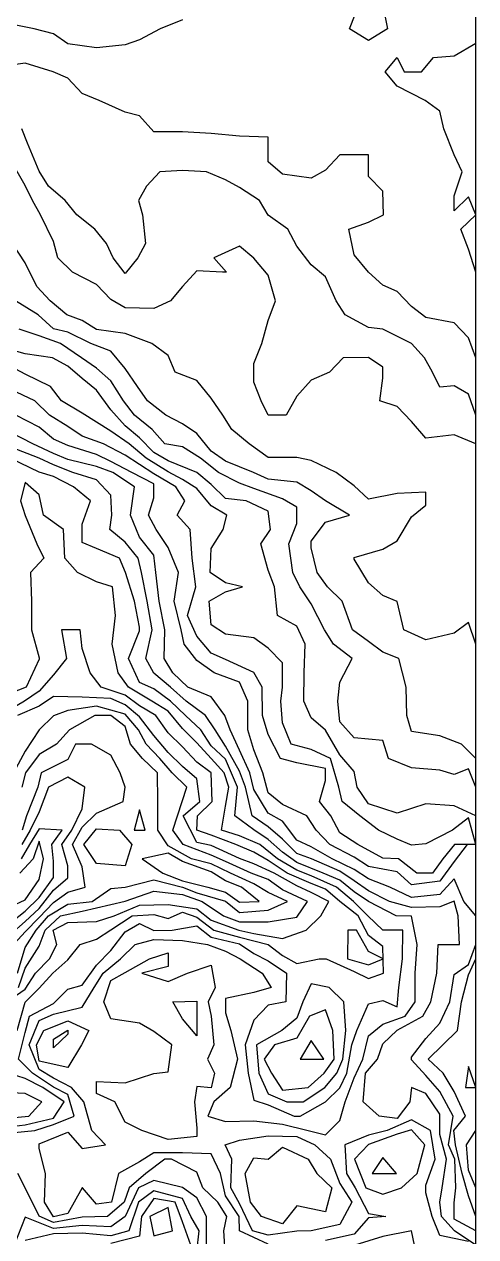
# Model space of a CAD drawing. Header units: metres. Extents: x -40 to 16440, y -40 to 16680.
# Drawn here: x 13916 to 16440, y 6126 to 12906 of the extents above; entities that cross this region are included whole.
import ezdxf

# ---------------------------------------------------------------- set-up
doc = ezdxf.new("R2010")
doc.units = ezdxf.units.M
doc.layers.add('CURVAS_INTERMEDIARIAS_50M', color=8, linetype='CONTINUOUS')
doc.layers.add('CURVAS_MESTRAS_250M', color=1, linetype='CONTINUOUS')

msp = doc.modelspace()

# ---------------------------------------------------------------- linework, layer by layer
at = {"layer": 'CURVAS_INTERMEDIARIAS_50M'}
for points in [[(14800, 12930.61), (14675.69, 12880), (14560, 12818.61), (14480, 12790.06), (14320, 12772.95), (14160, 12795.92), (14080, 12851.35), (13971.76, 12880), (13840, 12906.24), (13748.8, 12880), (13600, 12840.67), (13520, 12887.66), (13458.09, 13040)], [(15920, 13007.61), (15947.22, 12880), (15840, 12814.4), (15733.44, 12880), (15765.9, 12960)], [(16440, 6080), (16440, 6240), (16440, 6400), (16440, 6560), (16440, 6720), (16440, 6880), (16440, 7040), (16440, 7200), (16440, 7360), (16440, 7520), (16440, 7680), (16440, 7840), (16440, 8000), (16440, 8160), (16440, 8320), (16440, 8480), (16440, 8640), (16440, 8800), (16440, 8960), (16440, 9120), (16440, 9280), (16440, 9440), (16440, 9600), (16440, 9760), (16440, 9920), (16440, 10080), (16440, 10240), (16440, 10400), (16440, 10560), (16440, 10720), (16440, 10880), (16440, 11040), (16440, 11200), (16440, 11360), (16440, 11520), (16400, 11647.09), (16356.7, 11760), (16440, 11840), (16400, 11940.4), (16320, 11862.57), (16320, 11947), (16364.95, 12080), (16320, 12175.7), (16261.26, 12320), (16240, 12419.11), (16157.05, 12480), (16000.66, 12560), (15934.17, 12640), (16000, 12720.42), (16040.5, 12640), (16136.53, 12640), (16203.47, 12720), (16320, 12729), (16440, 12800), (16440, 12960)], [(16440, 6080), (16440, 6240), (16440, 6400), (16440, 6560), (16440, 6720), (16440, 6880), (16440, 7040), (16440, 7200), (16440, 7360), (16440, 7520), (16440, 7680), (16440, 7840), (16440, 8000), (16440, 8160), (16440, 8320), (16440, 8480), (16440, 8640), (16440, 8800), (16440, 8960), (16440, 9120), (16440, 9280), (16440, 9440), (16440, 9600), (16440, 9760), (16440, 9920), (16440, 10080), (16440, 10240), (16440, 10400), (16440, 10560), (16440, 10720), (16440, 10880), (16440, 11040), (16440, 11200), (16440, 11360), (16440, 11520), (16440, 11680), (16440, 11840), (16440, 12000), (16440, 12160), (16440, 12320), (16440, 12480), (16440, 12640), (16440, 12800), (16440, 12960)], [(16440, 6080), (16440, 6240), (16440, 6400), (16440, 6560), (16440, 6720), (16440, 6880), (16440, 7040), (16440, 7200), (16440, 7360), (16440, 7520), (16440, 7680), (16440, 7840), (16440, 8000), (16440, 8160), (16440, 8320), (16440, 8480), (16440, 8640), (16440, 8800), (16440, 8960), (16440, 9120), (16440, 9280), (16440, 9440), (16440, 9600), (16440, 9760), (16440, 9920), (16440, 10080), (16440, 10240), (16440, 10400), (16440, 10560), (16440, 10720), (16440, 10880), (16440, 11040), (16400, 11152.03), (16320, 11236.69), (16160, 11266.85), (16080, 11327.26), (16000, 11410.7), (15920, 11446.04), (15839.96, 11520), (15760, 11617.18), (15729.96, 11760), (15840, 11799.33), (15923.39, 11840), (15920, 11971.76), (15840, 12053.94), (15840, 12122.89), (15840, 12175.01), (15680, 12175.94), (15600, 12088.86), (15520, 12044.24), (15360, 12066.92), (15280, 12136.97), (15280, 12188.48), (15280, 12273.6), (15120, 12279.69), (14960, 12295.22), (14800, 12304.66), (14640, 12304.55), (14560, 12393.94), (14480, 12414.62), (14333.76, 12480), (14240, 12518.84), (14160, 12604.5), (14077.15, 12640), (13920, 12688.02), (13760, 12665.39)], [(16440, 6080), (16440, 6240), (16440, 6400), (16440, 6560), (16440, 6720), (16440, 6880), (16440, 7040), (16440, 7200), (16440, 7360), (16440, 7520), (16440, 7680), (16440, 7840), (16440, 8000), (16440, 8160), (16440, 8320), (16440, 8480), (16440, 8640), (16440, 8800), (16440, 8960), (16440, 9120), (16440, 9280), (16440, 9440), (16440, 9600), (16440, 9760), (16440, 9920), (16440, 10080), (16440, 10240), (16440, 10400), (16440, 10560), (16440, 10720), (16400, 10836.83), (16320, 10883.76), (16240, 10875.62), (16199.05, 10960), (16153.92, 11040), (16080, 11121.24), (15920, 11199.96), (15840, 11210.68), (15709.89, 11280), (15659.91, 11360), (15600, 11493.71), (15520, 11560.17), (15440, 11665.08), (15389.6, 11760), (15280, 11838.81), (15230.28, 11920), (15120, 11992.92), (15040, 12035.03), (14933.85, 12080), (14800, 12087.4), (14674.35, 12080), (14598.62, 12000), (14554.45, 11920), (14577.2, 11840), (14592.94, 11680), (14549.87, 11600), (14480, 11511.84), (14413.71, 11600), (14376.47, 11680), (14310.63, 11760), (14209.89, 11840), (14143.65, 11920), (14050.4, 12000), (14000, 12083.45), (13934.51, 12240), (13901.87, 12320)], [(16440, 6080), (16440, 6240), (16440, 6400), (16440, 6560), (16440, 6720), (16440, 6880), (16440, 7040), (16440, 7200), (16440, 7360), (16440, 7520), (16440, 7680), (16440, 7840), (16440, 8000), (16440, 8160), (16440, 8320), (16440, 8480), (16440, 8640), (16440, 8800), (16440, 8960), (16440, 9120), (16440, 9280), (16440, 9440), (16440, 9600), (16440, 9760), (16440, 9920), (16440, 10080), (16440, 10240), (16440, 10400), (16440, 10560), (16320, 10610.64), (16160, 10591.83), (16080, 10684.78), (16000, 10769.04), (15904.49, 10800), (15920, 10926.21), (15920, 10988.55), (15840, 11042.96), (15699.15, 11040), (15622.45, 10960), (15520, 10914.95), (15440, 10826.81), (15380.87, 10720), (15280, 10719.33), (15239.72, 10800), (15200, 10904.88), (15200, 11009.22), (15243.91, 11120), (15280, 11249.8), (15320.77, 11360), (15280, 11502.34), (15200, 11598.27), (15120, 11664.92), (14975.51, 11600), (15045.9, 11520), (15024.95, 11520), (14880, 11527.05), (14800.3, 11440), (14732.57, 11360), (14640, 11316.55), (14480, 11319.31), (14400, 11366.29), (14320, 11450.24), (14184.62, 11520), (14103.78, 11600), (14080, 11690.66), (14006.45, 11840), (13961, 11920), (13920, 12003.4), (13840, 12143.8)], [(16440, 6080), (16440, 6240), (16440, 6400), (16440, 6560), (16440, 6720), (16440, 6880), (16440, 7040), (16440, 7200), (16440, 7360), (16440, 7520), (16440, 7680), (16440, 7840), (16440, 8000), (16440, 8160), (16440, 8320), (16440, 8480), (16440, 8640), (16440, 8800), (16360.1, 8880), (16240, 8927.88), (16080, 8951.98), (16054.43, 9040), (16051.6, 9200), (16010, 9360), (15920, 9394.54), (15840, 9454), (15751.52, 9520), (15693.83, 9680), (15610.47, 9760), (15553.92, 9840), (15520, 9978.12), (15520, 10015.24), (15600, 10122.27), (15733.7, 10160), (15600.3, 10240), (15520, 10295.89), (15440, 10344.53), (15280, 10361.24), (15197.92, 10400), (15040, 10462.2), (14960, 10517.71), (14880, 10618.26), (14800, 10672.21), (14707.97, 10720), (14605.43, 10800), (14548.78, 10880), (14480, 10980.02), (14400, 11078.46), (14288.78, 11120), (14160, 11183.03), (14080, 11202.76), (13993.72, 11280), (13866.26, 11360)], [(16440, 6080), (16440, 6240), (16440, 6400), (16440, 6560), (16440, 6720), (16440, 6880), (16440, 7040), (16440, 7200), (16440, 7360), (16440, 7520), (16440, 7680), (16440, 7840), (16440, 8000), (16440, 8160), (16440, 8320), (16440, 8480), (16440, 8640), (16400, 8743.18), (16320, 8710.45), (16240, 8735.75), (16080, 8748.12), (15952.95, 8800), (15920, 8900.18), (15760, 8915.93), (15680, 9005.66), (15669.35, 9120), (15680, 9226.36), (15749.45, 9360), (15644.51, 9440), (15595.2, 9520), (15520, 9665.9), (15455.76, 9760), (15417.38, 9840), (15395.5, 10000), (15440, 10113.83), (15440, 10205.95), (15360, 10251.46), (15200, 10308.93), (15120, 10339.62), (15001.38, 10400), (14901.47, 10480), (14800, 10543.5), (14701.22, 10560), (14631.52, 10640), (14532.97, 10720), (14470.74, 10800), (14400, 10911.42), (14320, 10983.08), (14235.77, 11040), (14118, 11120), (14000, 11162.71), (13888.23, 11200)], [(16440, 6080), (16440, 6240), (16440, 6400), (16440, 6560), (16440, 6720), (16440, 6880), (16440, 7040), (16440, 7200), (16440, 7360), (16440, 7520), (16440, 7680), (16440, 7840), (16440, 8000), (16440, 8160), (16440, 8320), (16440, 8480), (16320, 8535.34), (16160, 8546.04), (16000, 8494.47), (15840, 8547.27), (15777.36, 8640), (15760, 8728.27), (15680, 8820.91), (15600, 8958.94), (15520, 9026.81), (15478.5, 9120), (15480.25, 9280), (15485.9, 9440), (15440, 9540.74), (15332.31, 9600), (15314.43, 9760), (15280, 9852.81), (15238.5, 10000), (15291.62, 10080), (15280, 10183.7), (15157.1, 10240), (15040, 10253.67), (14960, 10331.34), (14880, 10400.24), (14720, 10465.15), (14640, 10511.3), (14560, 10592.67), (14480, 10660.79), (14400, 10750.32), (14320, 10860.42), (14240, 10924.14), (14160, 10994.76), (14073.98, 11040), (13920, 11062.09), (13760, 11106.79)], [(16440, 6080), (16440, 6240), (16440, 6400), (16440, 6560), (16440, 6720), (16440, 6880), (16440, 7040), (16440, 7200), (16440, 7360), (16440, 7520), (16440, 7680), (16440, 7840), (16440, 8000), (16440, 8160), (16440, 8320), (16400, 8468.66), (16309.96, 8400), (16160, 8322.7), (16080, 8316.12), (16000, 8348.81), (15895.71, 8400), (15792.47, 8480), (15692.4, 8560), (15673.95, 8640), (15627.34, 8800), (15520, 8850.7), (15408.89, 8880), (15360, 8998.94), (15350.17, 9120), (15360.39, 9200), (15360, 9334.78), (15280, 9417.68), (15200, 9475.34), (15040, 9495.04), (14960, 9546.81), (14949, 9680), (15040, 9732.22), (15136.45, 9760), (15040, 9782.5), (14954.75, 9840), (14960, 9975.08), (15028.68, 10080), (15048.33, 10160), (14960, 10213.54), (14880, 10308.99), (14800, 10361.03), (14720, 10403.6), (14597.86, 10480), (14501.5, 10560), (14400, 10629.62), (14320, 10681.19), (14240, 10731.14), (14123.73, 10800), (14062.46, 10880), (13920, 10949.05), (13840, 10991.57)], [(16440, 6080), (16440, 6240), (16400, 6354.75), (16364.5, 6480), (16326.21, 6640), (16317.15, 6720), (16383.15, 6800), (16320, 6938.47), (16257.49, 7040), (16173.36, 7120), (16256.02, 7200), (16338.14, 7280), (16360.15, 7440), (16400, 7590.95), (16440, 7680), (16440, 7840), (16440, 8000), (16440, 8160), (16440, 8320), (16392.09, 8320), (16320, 8224.45), (16240, 8113.49), (16080, 8093.89), (16000, 8165.99), (15840, 8196.59), (15760, 8249.28), (15624.27, 8320), (15547.15, 8400), (15496.21, 8480), (15360, 8543.28), (15280, 8607.55), (15249.37, 8720), (15200, 8849.47), (15165.91, 8960), (15164.98, 9120), (15120, 9226.7), (14977.15, 9280), (14880, 9347.57), (14808.89, 9440), (14793.38, 9520), (14754.21, 9680), (14778.67, 9840), (14720, 9980.16), (14652.48, 10080), (14611.04, 10160), (14640, 10257.07), (14640, 10336.18), (14517.36, 10400), (14400, 10461.74), (14320, 10499.94), (14160, 10549.86), (14080, 10585.76), (14000, 10652.29), (13868.78, 10720)], [(16440, 6000), (16440, 6160), (16320, 6225.18), (16320, 6315.17), (16328.11, 6400), (16322.29, 6560), (16288.04, 6640), (16313.06, 6800), (16240, 6938.32), (16160, 7027.02), (16080, 7114.82), (16080, 7129.94), (16160, 7235.38), (16240, 7320.28), (16295.8, 7440), (16320, 7592.45), (16400, 7647.83), (16440, 7760), (16440, 7920), (16374.05, 8000), (16320, 8126.65), (16240, 8038.99), (16080, 8022.28), (15959.79, 8080), (15840, 8127.85), (15760, 8179.88), (15637.99, 8240), (15520, 8307.02), (15440, 8343.79), (15360, 8450.38), (15280, 8494.23), (15200, 8627.73), (15177.59, 8720), (15120, 8846.69), (15067.84, 8960), (15036.76, 9040), (14960, 9145.95), (14830.12, 9200), (14746.77, 9280), (14697.46, 9360), (14701.41, 9520), (14670.95, 9680), (14651.5, 9840), (14640, 9936.45), (14560, 10037.84), (14509.03, 10160), (14531.88, 10320), (14411.15, 10400), (14320, 10432.34), (14160, 10471.95), (14080, 10505.02), (13964.26, 10560), (13840, 10622.34)], [(16440, 6080), (16321.14, 6160), (16248.53, 6240), (16239.11, 6320), (16251.88, 6400), (16275.81, 6560), (16240, 6698), (16240, 6782.49), (16240, 6810.74), (16160, 6927.62), (16080, 6960.42), (16070.73, 6880), (16000, 6786.62), (15900.55, 6800), (15811.21, 6880), (15824.3, 7040), (15890.77, 7120), (15920, 7204.86), (16000, 7280.58), (16144, 7360), (16189.46, 7440), (16222.9, 7600), (16230.34, 7760), (16280.31, 7760), (16348.72, 7760), (16342.51, 7920), (16320, 8001.94), (16240, 7971.38), (16080, 7967.34), (15958.13, 8000), (15840, 8060.36), (15760, 8116.11), (15680, 8170.76), (15521.22, 8240), (15440, 8269.63), (15360, 8348.97), (15280, 8417.81), (15190.08, 8480), (15153.34, 8640), (15120, 8729.71), (15040, 8868.91), (14982.68, 8960), (14928.46, 9040), (14820.98, 9120), (14732.9, 9200), (14640, 9278.25), (14595.31, 9360), (14630.73, 9520), (14603.15, 9680), (14571.38, 9840), (14552.52, 9920), (14480, 10009.62), (14394.17, 10080), (14405.19, 10160), (14400, 10272.8), (14320, 10357.73), (14187.45, 10400), (14080, 10442.55), (14000, 10480.23), (13840, 10541.66)], [(15280, 6085.27), (15120, 6159.4), (15117.19, 6240), (15040, 6355.7), (15012.85, 6480), (14960, 6590.61), (14800, 6596.18), (14640, 6596.37), (14560, 6544.35), (14443.17, 6480), (14403.31, 6320), (14320, 6307.76), (14240.81, 6400), (14239.69, 6400), (14160, 6257.05), (14080, 6237.9), (14029.83, 6320), (14034.63, 6480), (14000, 6618.95), (14000, 6645.84), (14160, 6710.84), (14240, 6618.77), (14369.69, 6640), (14294.16, 6720), (14249.5, 6880), (14180.64, 6960), (14080, 7012.46), (14000, 7060.98), (13943.17, 7200), (14000, 7335.03), (14080, 7369.94), (14240, 7409.5), (14306.3, 7520), (14356.63, 7600), (14453.6, 7680), (14536.17, 7760), (14640, 7788.3), (14800, 7782.18), (14940.82, 7760), (15040, 7722.24), (15122.76, 7680), (15245.56, 7600), (15296.11, 7520), (15200, 7491.88), (15040, 7457.67), (15040, 7378), (15071.33, 7280), (15107.08, 7120), (15067.16, 6960), (14975.16, 6880), (14941.22, 6800), (15040, 6770.23), (15200, 6773.99), (15360, 6755.77), (15502.21, 6720), (15600, 6696.95), (15680, 6776.48), (15710.47, 6880), (15760, 7014.21), (15808.13, 7120), (15840, 7249.42), (15920, 7313.94), (16045.95, 7360), (16101.06, 7440), (16100.78, 7600), (16112.59, 7760), (16080, 7917.94), (15995.4, 7920), (15841, 8000), (15760, 8055.65), (15680, 8119.54), (15586.79, 8160), (15440, 8219.04), (15360, 8276.94), (15280, 8347.49), (15200, 8400.61), (15092.24, 8480), (15108.43, 8640), (15040, 8797.13), (14960, 8871.46), (14903.82, 8960), (14816.66, 9040), (14734.27, 9120), (14640, 9190.49), (14560, 9225.93), (14497.78, 9360), (14560, 9514.29), (14560, 9534.6), (14532.02, 9680), (14481.65, 9840), (14447.53, 9920), (14320, 9973.79), (14240, 10008.79), (14240, 10111.02), (14285.35, 10240), (14191.95, 10320), (14080, 10377.43), (14000, 10401.33), (13840, 10477.95)], [(13875.61, 7280), (13920, 7438.37), (14000, 7515.29), (14075.84, 7600), (14160, 7674.2), (14227.87, 7760), (14320, 7789.88), (14400, 7841.65), (14519.53, 7920), (14640, 7927.16), (14720, 7905.03), (14800, 7940.55), (14880, 7912.67), (14975.4, 7840), (15120, 7801.6), (15278.59, 7760), (15360, 7699.7), (15440, 7654.05), (15565.03, 7680), (15604.1, 7680), (15760, 7608.93), (15840, 7570.65), (15925.14, 7600), (15920, 7749.41), (15840, 7810.76), (15782.03, 7920), (15680, 7999.78), (15600, 8069.2), (15520, 8101.55), (15386.18, 8160), (15280, 8229.36), (15200, 8276.83), (15098.86, 8320), (14960, 8370.71), (14879.98, 8400), (14883.77, 8480), (14966.45, 8560), (14960.26, 8720), (14880, 8779.49), (14800, 8865.4), (14720, 8944.65), (14651.48, 9040), (14560, 9095.05), (14480, 9155.17), (14345.97, 9200), (14285.1, 9280), (14240, 9415.42), (14229, 9520), (14124.06, 9520), (14152.18, 9360), (14080, 9268.07), (14000, 9177.48), (13917.62, 9120), (13779.02, 9040)], [(13819.13, 7440), (13920, 7511.27), (13979.46, 7600), (14057.43, 7680), (14098.44, 7760), (14078.01, 7840), (14160, 7883.19), (14320, 7888.2), (14418.99, 7920), (14560, 7979.52), (14720, 7983.83), (14880, 7960.11), (14960, 7896.32), (15115.7, 7840), (15200, 7821.27), (15360, 7794.12), (15492.69, 7840), (15574.16, 7920), (15619.46, 8000), (15520, 8050.26), (15440, 8087.78), (15313.26, 8160), (15200, 8211.91), (15120, 8241), (14960, 8314.07), (14880, 8330.6), (14803.43, 8480), (14898.19, 8560), (14880, 8686.46), (14800, 8755.98), (14720, 8833.37), (14640, 8928.3), (14560, 9032.4), (14480, 9099.8), (14400, 9135.18), (14240, 9142.56), (14080, 9146.81), (14000, 9092.82), (13878.43, 9040)], [(13883.53, 7520), (13920, 7627.97), (14000, 7751.48), (14031.78, 7840), (14118.35, 7920), (14240, 7946.33), (14400, 7984.38), (14480, 8001.94), (14640, 8059.19), (14800, 8039.37), (14910.5, 8000), (15029.43, 7920), (15120, 7887.16), (15280, 7886.7), (15440, 7912.37), (15499.55, 8000), (15360, 8065.03), (15280, 8123.68), (15183.69, 8160), (15040, 8224.61), (14960, 8259.6), (14804.02, 8320), (14746.51, 8400), (14798.66, 8560), (14825.28, 8640), (14743.5, 8720), (14674.3, 8800), (14597.6, 8880), (14553.59, 8960), (14480, 9047.83), (14320, 9092.77), (14160, 9068.94), (14080, 9038.5), (14000, 8959.98), (13920, 8841.55), (13856.4, 8720)], [(13877.54, 7600), (13920, 7743.94), (13982.31, 7840), (14051.33, 7920), (14160, 7985.88), (14294.68, 8000), (14400, 8073.09), (14480, 8081.5), (14640, 8121.8), (14800, 8080.11), (14880, 8049.04), (15040, 8001.96), (15120, 7938.68), (15280, 7952.29), (15387.4, 8000), (15280, 8051.86), (15200, 8099.92), (15069.67, 8160), (14960, 8211.41), (14850.41, 8240), (14720, 8311.91), (14663.04, 8400), (14662.52, 8560), (14661.48, 8720), (14577.09, 8800), (14510.59, 8880), (14480, 8979.2), (14400, 9041.37), (14309.53, 9040), (14169.57, 8960), (14096.84, 8880), (14000, 8822.71), (13922.73, 8720), (13902.91, 8640)], [(13840, 7817.89), (13920, 7889.78), (14000, 7962.3), (14080, 8064.37), (14160, 8133.66), (14160, 8200.83), (14126.47, 8320), (14181.02, 8400), (14240, 8519.02), (14253.78, 8640), (14160, 8695.68), (14051.7, 8640), (14000, 8502.22), (13948.7, 8400), (13902.34, 8320)], [(13840, 7884.11), (13920, 7946.78), (14000, 8023.99), (14080, 8134.21), (14080, 8226.93), (14069.72, 8320), (14127.1, 8400), (14000, 8407.47), (13945.83, 8320), (13897.83, 8240)], [(13840, 7972.07), (13920, 8010.23), (14000, 8123.42), (14023.46, 8240), (14000, 8337.58), (13966.29, 8240), (13891.48, 8160)], [(13760, 6733.57), (13920, 6752.89), (14080, 6788.45), (14139.27, 6880), (14020.19, 6960), (13920, 7011.97), (13827.66, 7040)], [(13840, 6791.86), (13941.43, 6800), (14013.37, 6880), (13920, 6926.32), (13760, 6934.92)], [(16400, 6100.26), (16240, 6133.19), (16196.34, 6240), (16160, 6372.66), (16160, 6414.26), (16213.82, 6560), (16186.39, 6720), (16080, 6779.35), (15945.44, 6720), (15840, 6694.92), (15708.74, 6640), (15716.63, 6480), (15765.28, 6400), (15840, 6255.45), (15936.93, 6240), (15840, 6231.16), (15760, 6140.44), (15600, 6106.11)], [(14935.52, 6080), (14934.07, 6240), (14880, 6343.74), (14800, 6402.4), (14640, 6441.22), (14554.82, 6400), (14480.82, 6240), (14400, 6181.76), (14240, 6189.6), (14080, 6172.63), (13920, 6236.17), (13858.72, 6080)], [(14880, 6043.03), (14893.58, 6160), (14846.84, 6240), (14800, 6339.97), (14640, 6382.92), (14553.67, 6320), (14499.6, 6160), (14400, 6131.58), (14240, 6146.13), (14080, 6142.99), (13920, 6104.43)], [(14846.43, 6080), (14800, 6209.41), (14758.81, 6320), (14640, 6340.25), (14571.79, 6240), (14560, 6130.16), (14400, 6087.97)]]:
    msp.add_lwpolyline(points, dxfattribs=at)
for points in [[(14480, 8199.27), (14320, 8212.98), (14249.19, 8320), (14320, 8406.39), (14448.74, 8400), (14517, 8320), (14480, 8199.27)], [(15923.15, 7680), (15840, 7721.8), (15774.22, 7840), (15724.12, 7840), (15722.62, 7680), (15840, 7645.71), (15923.15, 7680)], [(14880, 6685.99), (14720, 6669.88), (14573.82, 6720), (14480, 6767.35), (14422.02, 6880), (14320, 6927), (14320, 6993.9), (14480, 6987.65), (14640, 7038.41), (14720, 7049.12), (14740.61, 7200), (14640, 7273.95), (14560, 7320.07), (14400, 7344.66), (14360.97, 7440), (14400, 7559.91), (14480, 7604.04), (14615.94, 7680), (14720, 7712.99), (14720, 7637.87), (14573.95, 7600), (14720, 7552.88), (14829.06, 7600), (14960, 7645.38), (14983.95, 7520), (14943.22, 7440), (14961.43, 7360), (14975.08, 7200), (14940.19, 7120), (14980.06, 7040), (14960, 6958.11), (14880, 6966.75), (14868.07, 6880), (14880, 6734.24), (14880, 6685.99)], [(15475.67, 6880), (15595.63, 6960), (15664.26, 7040), (15697.38, 7120), (15713.87, 7280), (15702.58, 7440), (15621.18, 7520), (15520, 7540.07), (15473.82, 7440), (15440, 7348.33), (15356.38, 7280), (15213.36, 7200), (15227.52, 7040), (15280, 6924.89), (15384.28, 6880), (15475.67, 6880)], [(14880, 7248.74), (14800, 7344.34), (14746.84, 7440), (14880, 7442.99), (14881.33, 7360), (14880, 7248.74)], [(15502.32, 6960), (15592.14, 7040), (15647.59, 7120), (15640.4, 7280), (15600, 7394.7), (15510.59, 7360), (15440, 7235.66), (15315.64, 7200), (15256.77, 7120), (15297.29, 7040), (15360, 6945.88), (15502.32, 6960)], [(14160, 7072.44), (14000, 7107.06), (13985, 7200), (14024.3, 7280), (14160, 7334.24), (14275.98, 7280), (14236.43, 7200), (14160, 7072.44)], [(14080, 7182.79), (14080, 7231.92), (14160, 7281.49), (14160, 7258.18), (14080, 7182.79)], [(15590.66, 7120), (15520, 7222.92), (15457.67, 7120), (15590.66, 7120)], [(16440, 6960), (16400, 7077.9), (16382.12, 6960), (16440, 6960)], [(15440, 6157.71), (15280, 6135.13), (15192.18, 6160), (15120, 6313.01), (15070.56, 6400), (15075.47, 6560), (15039.36, 6640), (15120, 6666.48), (15280, 6690.14), (15440, 6686.43), (15540.63, 6640), (15627.35, 6560), (15680, 6423.3), (15746.9, 6320), (15680, 6194.47), (15520, 6160.24), (15440, 6157.71)], [(15360, 6198.76), (15241.99, 6240), (15181.05, 6320), (15150.04, 6480), (15200, 6568.36), (15280, 6559.55), (15360, 6626.26), (15502.32, 6560), (15551.48, 6480), (15634.77, 6400), (15600, 6265.73), (15440, 6300), (15360, 6198.76)], [(15996.07, 6480), (15920, 6568.59), (15860.43, 6480), (15996.07, 6480)], [(14743.86, 6160), (14720, 6290.19), (14617.91, 6240), (14640, 6130.75), (14743.86, 6160)]]:
    msp.add_lwpolyline(points, close=True, dxfattribs=at)
at = {"layer": 'CURVAS_MESTRAS_250M'}
for points in [[(16440, 6080), (16440, 6240), (16440, 6400), (16440, 6560), (16440, 6720), (16440, 6880), (16440, 7040), (16440, 7200), (16440, 7360), (16440, 7520), (16440, 7680), (16440, 7840), (16440, 8000), (16440, 8160), (16440, 8320), (16440, 8480), (16440, 8640), (16440, 8800), (16440, 8960), (16440, 9120), (16440, 9280), (16440, 9440), (16440, 9600), (16440, 9760), (16440, 9920), (16440, 10080), (16440, 10240), (16440, 10400), (16440, 10560), (16440, 10720), (16440, 10880), (16440, 11040), (16440, 11200), (16440, 11360), (16440, 11520), (16440, 11680), (16440, 11840), (16440, 12000), (16440, 12160), (16440, 12320), (16440, 12480), (16440, 12640), (16440, 12800), (16440, 12960)], [(16440, 6080), (16440, 6240), (16440, 6400), (16440, 6560), (16440, 6720), (16440, 6880), (16440, 7040), (16440, 7200), (16440, 7360), (16440, 7520), (16440, 7680), (16440, 7840), (16440, 8000), (16440, 8160), (16440, 8320), (16440, 8480), (16440, 8640), (16440, 8800), (16440, 8960), (16440, 9120), (16440, 9280), (16440, 9440), (16400, 9560.5), (16320, 9500.98), (16160, 9463.95), (16037.16, 9520), (16000, 9677.21), (15920, 9711.77), (15840, 9783.04), (15760, 9915.59), (15760, 9923.16), (15920, 9971.52), (16000, 10017.78), (16080, 10151.02), (16160, 10216.91), (16160, 10289.7), (16000, 10281.34), (15840, 10250.7), (15760, 10323.93), (15660.23, 10400), (15520, 10466.32), (15440, 10484.01), (15280, 10483.18), (15172.71, 10560), (15076.05, 10640), (15025.98, 10720), (14960, 10814.62), (14880, 10913.87), (14760.41, 10960), (14720, 11054.31), (14628.73, 11120), (14480, 11176.18), (14320, 11198.22), (14240, 11248.45), (14154.58, 11280), (14061.51, 11360), (13986.99, 11440), (13920, 11571.12), (13850.37, 11680)], [(16440, 6080), (16440, 6240), (16440, 6400), (16400, 6498.01), (16389.17, 6640), (16440, 6720), (16440, 6880), (16440, 7040), (16440, 7200), (16440, 7360), (16440, 7520), (16440, 7680), (16440, 7840), (16440, 8000), (16440, 8160), (16440, 8320), (16322.13, 8320), (16255.68, 8240), (16198.66, 8160), (16110.34, 8160), (16008.66, 8240), (15920, 8242.57), (15781.3, 8320), (15680, 8385.47), (15629.84, 8480), (15566.42, 8560), (15600, 8677.55), (15600, 8743.87), (15440, 8776.81), (15349.16, 8800), (15280, 8934.82), (15247.64, 9040), (15245.68, 9200), (15200, 9281.21), (15040, 9353.22), (14960, 9389.67), (14880, 9484.59), (14827.89, 9600), (14875.37, 9760), (14854.53, 9920), (14843.01, 10080), (14770.83, 10160), (14814.04, 10240), (14763.32, 10320), (14640, 10392.45), (14560, 10443.96), (14480, 10497.03), (14358.69, 10560), (14240, 10603.35), (14160, 10655.86), (14057.6, 10720), (13974.76, 10800), (13840, 10863.05)], [(13840, 6706.97), (13974.4, 6720), (14080, 6753.7), (14194.01, 6800), (14160, 6921.89), (14080, 6961.89), (13962.14, 7040), (13884.39, 7120), (13920, 7268.19), (13945.35, 7360), (14080, 7430.06), (14160, 7509.69), (14240, 7532.82), (14320, 7644.32), (14400, 7727.6), (14480, 7831.31), (14560, 7877.81), (14640, 7838.13), (14743.24, 7840), (14880, 7865.52), (14960, 7801.23), (15120, 7764.32), (15200, 7709.12), (15280, 7669.19), (15382.22, 7600), (15377.72, 7440), (15280, 7420.68), (15200, 7336.56), (15151.47, 7200), (15167.28, 7040), (15200, 6889.4), (15280, 6863.98), (15424.94, 6800), (15457.81, 6800), (15599.76, 6880), (15680, 6959.49), (15718.83, 7040), (15747.03, 7200), (15775.33, 7280), (15840, 7428.03), (15920, 7446.35), (16000, 7411.33), (16009.4, 7520), (16031.2, 7680), (16031.5, 7840), (15920, 7840.01), (15836.17, 7920), (15757.08, 8000), (15662.21, 8080), (15520, 8144.55), (15440, 8176.4), (15332.2, 8240), (15231.94, 8320), (15120, 8368.59), (15018.64, 8400), (15040, 8533.68), (15058.92, 8640), (15033.43, 8720), (14960, 8800.94), (14880, 8888.04), (14800, 8967.4), (14720, 9064.12), (14628.32, 9120), (14498.35, 9200), (14441.24, 9280), (14407.69, 9440), (14425.8, 9600), (14408.95, 9760), (14320, 9787.31), (14212.95, 9840), (14142.85, 9920), (14135.84, 10080), (14022.91, 10160), (14000, 10274), (13920, 10343.65), (13894.19, 10240), (13920, 10158.77), (13986.21, 10000), (14025.61, 9920), (13950.19, 9840), (13955.37, 9680), (13956.22, 9520), (14000, 9362.56), (14000, 9355.41), (13925.9, 9200), (13840, 9165.76)], [(13840, 7742.83), (13920, 7831.58), (14000, 7911.81), (14080, 7994.38), (14160, 8053.64), (14255.5, 8080), (14240, 8193.8), (14185.55, 8320), (14240, 8415.92), (14320, 8495.51), (14467.93, 8560), (14480.61, 8640), (14452.75, 8720), (14400, 8819.68), (14292.37, 8880), (14202.59, 8880), (14160, 8794.98), (14010.1, 8720), (13992.59, 8640), (13927.96, 8480), (13904.72, 8400)], [(15040, 6013.71), (15031.18, 6160), (15047.91, 6240), (14997.66, 6320), (14914.25, 6400), (14880, 6487.6), (14739.11, 6560), (14701.03, 6560), (14596.09, 6480), (14502.64, 6400), (14473.44, 6320), (14381.06, 6240), (14240, 6236.06), (14080, 6205.26), (14000, 6242.03), (13921.65, 6400), (13879.07, 6480)], [(16115.06, 6000), (16080, 6159.02), (15920, 6127.19), (15763.3, 6080)]]:
    msp.add_lwpolyline(points, dxfattribs=at)
for points in [[(14592.36, 8400), (14560, 8512.68), (14529.93, 8400), (14592.36, 8400)], [(15228.79, 8000), (15131.1, 8080), (15040, 8116.33), (14960, 8166.76), (14800, 8225.1), (14720, 8271.43), (14574.4, 8240), (14690.55, 8160), (14800, 8117.11), (14941.44, 8080), (15040, 8053.21), (15120, 7996.22), (15228.79, 8000)], [(16025.08, 6400), (16111.77, 6480), (16154.53, 6640), (16080, 6724.82), (16000, 6699.58), (15840, 6641.21), (15763.04, 6560), (15825.13, 6400), (15920, 6363.74), (16025.08, 6400)]]:
    msp.add_lwpolyline(points, close=True, dxfattribs=at)

doc.saveas('drawing.dxf')
